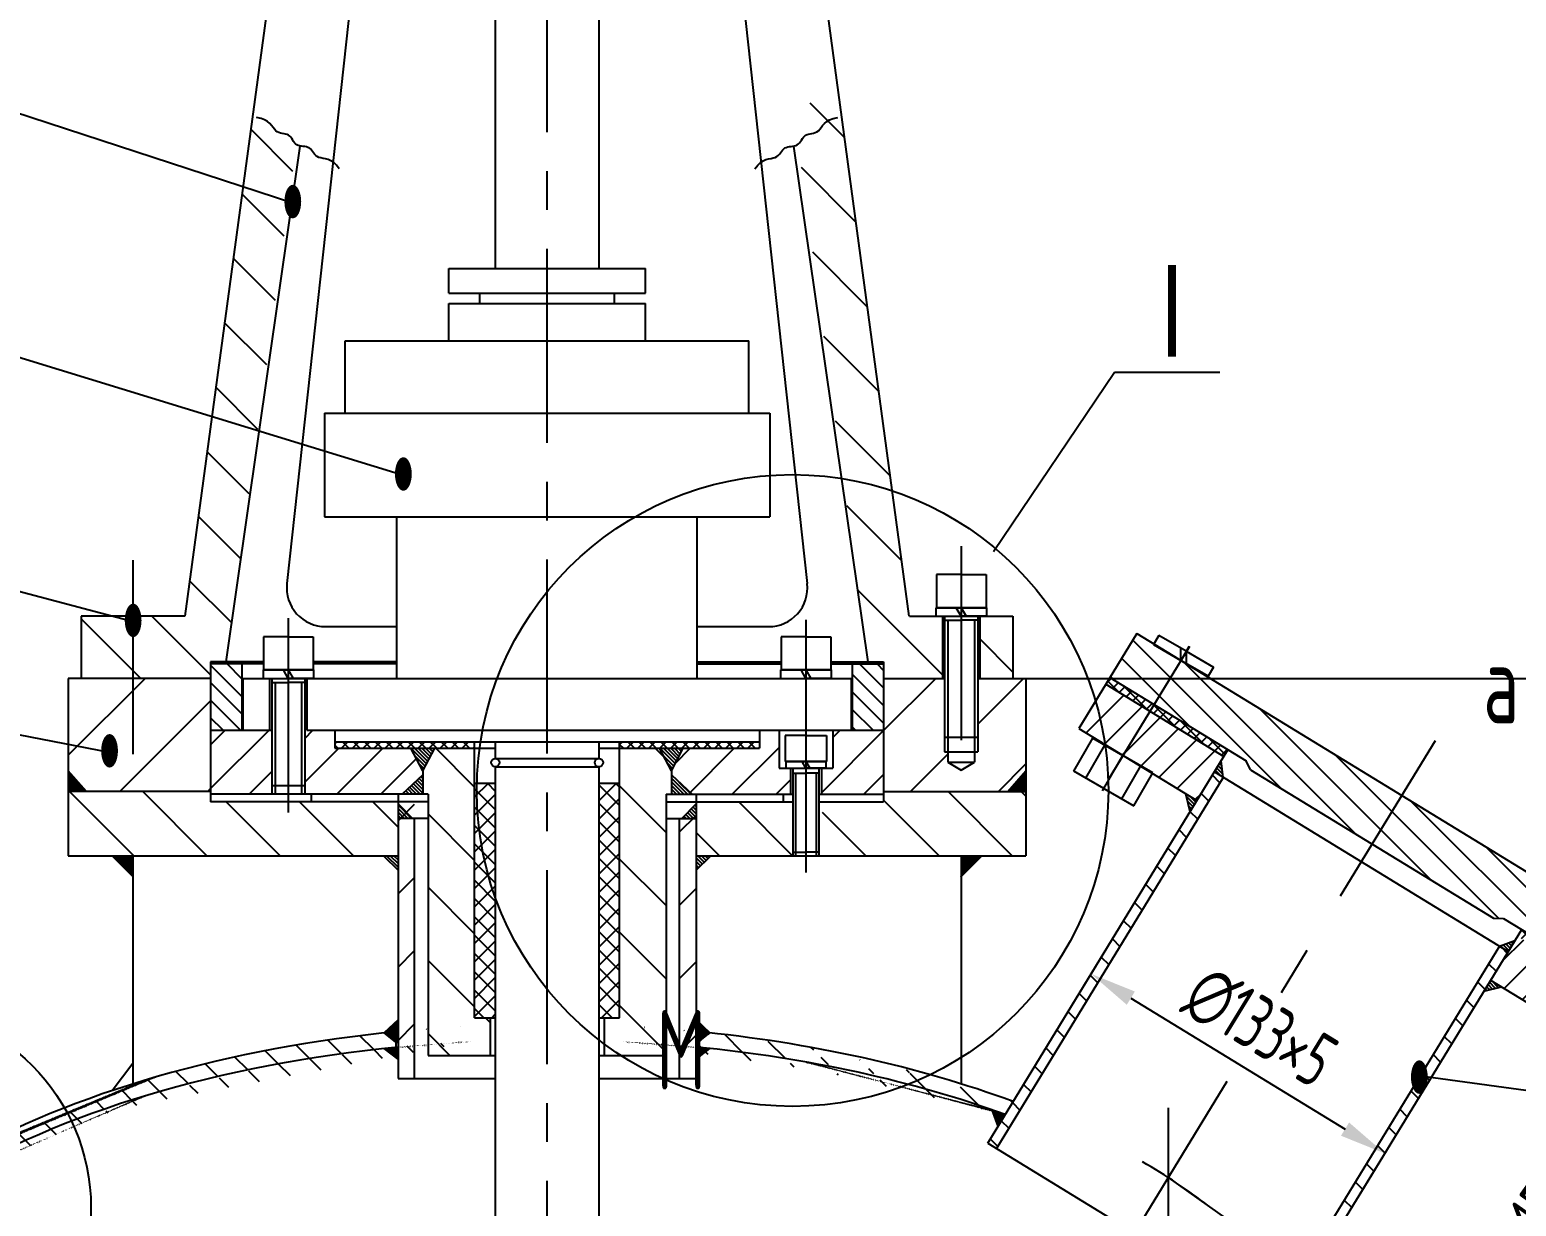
# Model space of a CAD drawing. Extents: x 0 to 3564, y 0 to 5046.
# Drawn here: x 640 to 1214, y 3637 to 4091 of the extents above; entities that cross this region are included whole.
import ezdxf
from ezdxf.enums import TextEntityAlignment as Align

# ---------------------------------------------------------------- set-up
doc = ezdxf.new("R2010")
doc.units = 0
doc.header["$LTSCALE"] = 60
doc.linetypes.add('G', pattern=[2, 1.25, -0.25, 0.25, -0.25])
doc.layers.get('0').update_dxf_attribs({"linetype": 'CONTINUOUS'})
doc.layers.get('DEFPOINTS').update_dxf_attribs({"linetype": 'CONTINUOUS'})
for name, color, linetype in [('01', 7, 'CONTINUOUS'), ('02', 1, 'CONTINUOUS'), ('02C', 3, 'CONTINUOUS'), ('05', 4, 'G'), ('08', 1, 'CONTINUOUS'), ('10', 1, 'CONTINUOUS'), ('11', 3, 'CONTINUOUS')]:
    doc.layers.add(name, color=color, linetype=linetype)
doc.styles.get("Standard").update_dxf_attribs({"font": 'isocp', "width": 0.707, "bigfont": 'intecad.shx'})
doc.dimstyles.new('INTE', dxfattribs={"dimscale": 6, "dimtxt": 3.5, "dimasz": 3, "dimexe": 3, "dimexo": 0, "dimgap": 1, "dimtad": 1, "dimdec": 3, "dimtxsty": 'STANDARD', "dimcen": 0, "dimclrd": 1, "dimclre": 1, "dimclrt": 3, "dimaunit": 1, "dimazin": 3, "dimtfac": 1, "dimtdec": 4, "dimtmove": 0, "dimatfit": 3, "dimtzin": 0})
pattern_1 = [(135, (-3863.2475, 1153.9951), (-0.70710678, -0.70710678), [])]
pattern_2 = [(135, (-5.0103, 685.00776), (-0.35355339, -0.35355339), [])]
pattern_3 = [(135, (-5.01, 685.008), (-7.071068, -7.071068), [])]

# ---------------------------------------------------------------- blocks, each defined once
blk = doc.blocks.new('*D32')
at = {"color": 1, "linetype": 'BYBLOCK'}
for p, q in [((954.59, 4340.81), (1407.55, 4340.81)), ((1389.55, 4322.81), (1389.55, 3858.81)), ((1389.55, 3840.81), (1371.55, 3840.81))]:
    blk.add_line(p, q, dxfattribs=at)
for points in [[(1386.55, 4322.81), (1392.55, 4322.81), (1389.55, 4340.81)], [(1386.55, 3858.81), (1392.55, 3858.81), (1389.55, 3840.81)]]:
    blk.add_solid(points, dxfattribs=at)
at = {"layer": 'DEFPOINTS', "color": 0, "linetype": 'BYBLOCK'}
for p in [(954.59, 4340.81), (1389.55, 3840.81), (1389.55, 3840.81)]:
    blk.add_point(p, dxfattribs=at)
at = {"color": 3, "linetype": 'BYBLOCK', "insert": (1373.05, 4090.81), "char_height": 21, "attachment_point": 5, "rotation": 90}
blk.add_mtext('500', dxfattribs=at)
blk = doc.blocks.new('*U2')
at = {"layer": '01'}
for p, q in [((-12.2, 4.1), (-12.2, 0)), ((0, 4.1), (-12.2, 4.1)), ((-12.2, 0), (0, 0)), ((0, 0), (-2.37, 4.1)), ((0, 4.1), (2.37, 0)), ((0, 4.1), (12.2, 4.1)), ((12.2, 0), (0, 0)), ((12.2, 4.1), (12.2, 0))]:
    blk.add_line(p, q, dxfattribs=at)
at = {"layer": '05'}
blk.add_line((0, 6.2), (0, -2.1), dxfattribs=at)
blk = doc.blocks.new('*D37')
at = {"color": 1, "linetype": 'BYBLOCK'}
for p, q in [((1024.59, 3840.81), (1407.55, 3840.81)), ((1389.55, 3822.81), (1389.55, 3521.21)), ((1388.78, 3503.21), (1407.55, 3503.21))]:
    blk.add_line(p, q, dxfattribs=at)
for points in [[(1386.55, 3822.81), (1392.55, 3822.81), (1389.55, 3840.81)], [(1386.55, 3521.21), (1392.55, 3521.21), (1389.55, 3503.21)]]:
    blk.add_solid(points, dxfattribs=at)
at = {"layer": 'DEFPOINTS', "color": 0, "linetype": 'BYBLOCK'}
for p in [(1024.59, 3840.81), (1388.78, 3503.21), (1389.55, 3503.21)]:
    blk.add_point(p, dxfattribs=at)
at = {"color": 3, "linetype": 'BYBLOCK', "insert": (1373.05, 3736.01), "char_height": 21, "attachment_point": 5, "rotation": 90}
blk.add_mtext('338', dxfattribs=at)
blk = doc.blocks.new('*D38')
at = {"color": 1, "linetype": 'BYBLOCK'}
for p, q in [((1251.68, 3718.61), (1300.48, 3684.02)), ((1275.39, 3679.75), (1205.39, 3580.99)), ((1160.86, 3590.48), (1209.67, 3555.89))]:
    blk.add_line(p, q, dxfattribs=at)
for points in [[(1272.94, 3681.48), (1277.84, 3678.01), (1285.8, 3694.43)], [(1202.95, 3582.72), (1207.84, 3579.25), (1194.98, 3566.3)]]:
    blk.add_solid(points, dxfattribs=at)
at = {"layer": 'DEFPOINTS', "color": 0, "linetype": 'BYBLOCK'}
for p in [(1251.68, 3718.61), (1160.86, 3590.48), (1194.98, 3566.3)]:
    blk.add_point(p, dxfattribs=at)
at = {"color": 3, "linetype": 'BYBLOCK', "insert": (1226.35, 3639.1), "char_height": 21, "attachment_point": 5, "rotation": 54.67334}
blk.add_mtext('150', dxfattribs=at)
blk = doc.blocks.new('*D43')
at = {"color": 1, "linetype": 'BYBLOCK'}
for p, q in [((1051.7, 3729.86), (1040.38, 3711.34)), ((1065.12, 3717.31), (1147.89, 3666.73)), ((1165.18, 3660.5), (1153.86, 3641.98))]:
    blk.add_line(p, q, dxfattribs=at)
for points in [[(1066.69, 3719.87), (1063.56, 3714.75), (1049.76, 3726.7)], [(1149.45, 3669.29), (1146.32, 3664.17), (1163.25, 3657.34)]]:
    blk.add_solid(points, dxfattribs=at)
at = {"layer": 'DEFPOINTS', "color": 0, "linetype": 'BYBLOCK'}
for p in [(1051.7, 3729.86), (1165.18, 3660.5), (1163.25, 3657.34)]:
    blk.add_point(p, dxfattribs=at)
at = {"color": 3, "linetype": 'BYBLOCK', "insert": (1115.11, 3706.1), "char_height": 21, "attachment_point": 5, "rotation": 328.56745}
blk.add_mtext('∅133×5', dxfattribs=at)
blk = doc.blocks.new('*D147')
at = {"color": 1, "linetype": 'BYBLOCK'}
for p, q in [((898.59, 4695.81), (1447.61, 4695.81)), ((1429.61, 2361.95), (1429.61, 4677.81)), ((1406.78, 2343.95), (1447.61, 2343.95))]:
    blk.add_line(p, q, dxfattribs=at)
for points in [[(1426.61, 4677.81), (1432.61, 4677.81), (1429.61, 4695.81)], [(1426.61, 2361.95), (1432.61, 2361.95), (1429.61, 2343.95)]]:
    blk.add_solid(points, dxfattribs=at)
at = {"layer": 'DEFPOINTS', "color": 0, "linetype": 'BYBLOCK'}
for p in [(898.59, 4695.81), (1429.61, 4695.81), (1406.78, 2343.95)]:
    blk.add_point(p, dxfattribs=at)
at = {"color": 3, "linetype": 'BYBLOCK', "insert": (1413.1, 3578.39), "char_height": 21, "attachment_point": 5, "rotation": 90}
blk.add_mtext('2352', dxfattribs=at)
blk = doc.blocks.new('*U150')
at = {"layer": '01'}
for p, q in [((-7.7, 2.6), (-7.7, 0)), ((0, 2.6), (-7.7, 2.6)), ((-7.7, 0), (0, 0)), ((0, 0), (-1.5, 2.6)), ((0, 2.6), (1.5, 0)), ((0, 2.6), (7.7, 2.6)), ((7.7, 0), (0, 0)), ((7.7, 2.6), (7.7, 0))]:
    blk.add_line(p, q, dxfattribs=at)
at = {"layer": '05'}
blk.add_line((0, 4.7), (0, -2.1), dxfattribs=at)
blk = doc.blocks.new('*U167')
at = {"layer": '01'}
for p, q in [((-12.2, 4.1), (-12.2, 0)), ((0, 4.1), (-12.2, 4.1)), ((-12.2, 0), (0, 0)), ((0, 0), (-2.37, 4.1)), ((0, 4.1), (2.37, 0)), ((0, 4.1), (12.2, 4.1)), ((12.2, 0), (0, 0)), ((12.2, 4.1), (12.2, 0))]:
    blk.add_line(p, q, dxfattribs=at)
at = {"layer": '05'}
blk.add_line((0, 6.2), (0, -2.1), dxfattribs=at)
blk = doc.blocks.new('*U168')
at = {"layer": '01'}
for p, q in [((-14.8, 0), (-14.8, 13.38)), ((-14.8, 13.38), (0, 13.38)), ((0, 13.38), (0, 0)), ((-14.8, 8), (0, 8)), ((0, -13.38), (0, 0)), ((-14.8, 0), (-14.8, -13.38)), ((-14.8, -8), (0, -8)), ((-14.8, -13.38), (0, -13.38))]:
    blk.add_line(p, q, dxfattribs=at)
at = {"layer": '05'}
blk.add_line((-15.85, 0), (1.05, 0), dxfattribs=at)

msp = doc.modelspace()

# ---------------------------------------------------------------- hatches: boundary and pattern name
at = {"layer": '10'}
h = msp.add_hatch(dxfattribs=at)
h.set_pattern_fill('_U', color=256, scale=20, angle=135, style=0, pattern_type=0)
h.set_pattern_definition([(135, (-3863.247, 1145.895), (-14.142136, -14.142136), [])])
h.paths.add_polyline_path([(744.21033, 4058.42801), (742.85975, 4058.80623), (741.90345, 4059.86787), (740.95937, 4061.32106), (740.58674, 4061.83602), (740.1769, 4062.29101), (739.71125, 4062.65604), (739.17712, 4062.91216), (738.58561, 4063.08449), (737.95372, 4063.20919), (736.81491, 4063.40598), (735.60481, 4063.77551), (734.57917, 4064.53612), (733.72896, 4065.66853), (733.14613, 4066.43589), (732.44792, 4067.21773), (731.57528, 4067.96245), (730.46914, 4068.61844), (729.07047, 4069.13409), (727.32019, 4069.4578), (699.59448, 3864.81211), (679.59448, 3864.81211), (679.59448, 3840.81211), (709.59448, 3840.81211), (709.59448, 3847.21211), (715.59448, 3847.21211)])
h.paths.add_polyline_path([(679.59448, 3864.81211), (659.59448, 3864.81211), (659.59448, 3840.81211), (679.59448, 3840.81211)])
h.paths.add_polyline_path([(992.39448, 3864.81211), (979.33482, 3864.81211), (974.48433, 3900.77034, 0.039889514), (955.67479, 3905.66797), (963.59448, 3847.21211), (969.59448, 3847.21211), (969.59448, 3840.81211), (992.39448, 3840.81211)])
h.paths.add_polyline_path([(1006.79448, 3840.81211), (1019.59448, 3840.81211), (1019.59448, 3864.81211), (1006.79448, 3864.81211)])
h.paths.add_polyline_path([(951.73306, 4069.4327), (950.11848, 4069.13409), (948.71981, 4068.61844), (947.61367, 4067.96245), (946.74103, 4067.21773), (946.04282, 4066.43589), (945.45999, 4065.66853), (944.60978, 4064.53612), (943.58414, 4063.77551), (942.37404, 4063.40598), (941.23523, 4063.20919), (940.60334, 4063.08449), (940.01183, 4062.91216), (939.4777, 4062.65604), (939.01205, 4062.29101), (938.60221, 4061.83602), (938.22958, 4061.32106), (937.2855, 4059.86787), (936.3292, 4058.80623), (934.97862, 4058.42801), (955.67479, 3905.66797, -0.039889514), (974.48433, 3900.77034)])
h = msp.add_hatch(dxfattribs=at)
h.set_pattern_fill('_U', color=256, scale=8, angle=135, style=0, pattern_type=0)
h.set_pattern_definition([(135, (0, 0), (-5.656854, -5.656854), [])])
h.paths.add_polyline_path([(1158.34014, 3776.83205), (1169.81302, 3795.60365), (1084.48756, 3847.7531), (1074.05767, 3830.68801), (1109.61967, 3808.95312), (1111.41114, 3805.51424)])
h.paths.add_polyline_path([(1205.26915, 3748.14985), (1209.1466, 3748.12399), (1244.7086, 3726.38911), (1255.13849, 3743.4542), (1169.81302, 3795.60365), (1158.34014, 3776.83205)])
h.paths.add_polyline_path([(1272.20358, 3733.02431), (1255.13849, 3743.4542), (1244.7086, 3726.38911), (1261.77369, 3715.95922)])
h.paths.add_polyline_path([(1056.99258, 3841.1179), (1074.05767, 3830.68801), (1084.48756, 3847.7531), (1067.42247, 3858.18299)])
h = msp.add_hatch(dxfattribs=at)
h.set_pattern_fill('_U', color=256, scale=4.8, angle=135, style=0, pattern_type=0)
h.set_pattern_definition([(135, (-445.391, -2690.118), (-3.3941125, -3.3941125), [])])
h.paths.add_polyline_path([(969.59448, 3846.41211), (957.49448, 3846.41211), (957.49448, 3820.81211), (969.59448, 3820.81211)])
h.paths.add_polyline_path([(709.59448, 3820.81211), (721.69448, 3820.81211), (721.69448, 3846.41211), (709.59448, 3846.41211)])
h = msp.add_hatch(dxfattribs=at)
h.set_pattern_fill('_U', color=256, scale=24, angle=45, style=0, pattern_type=0)
h.set_pattern_definition([(45, (0, 0), (-16.97056, 16.97056), [])])
h.paths.add_polyline_path([(654.59448, 3805.11211), (661.59448, 3797.11211), (709.59448, 3797.11211), (709.59448, 3840.81211), (654.59448, 3840.81211)])
h.paths.add_polyline_path([(1017.59448, 3797.11211), (1024.59448, 3805.11211), (1024.59448, 3840.81211), (1005.99448, 3840.81211), (1005.99448, 3818.09175), (1005.99448, 3812.49175), (1004.71448, 3812.49175), (1004.71448, 3808.49175), (999.59448, 3805.32495), (994.47448, 3808.49175), (994.47448, 3812.49175), (993.19448, 3812.49175), (993.19448, 3818.09175), (993.19448, 3840.81211), (969.59448, 3840.81211), (969.59448, 3797.11211)])
h.paths.add_polyline_path([(665.23464, 3805.41053), (676.61289, 3805.41053), (676.61289, 3820.17976), (665.23464, 3820.17976)], flags=24)
h = msp.add_hatch(dxfattribs=at)
h.set_pattern_fill('_U', color=256, scale=12, angle=45, style=0, pattern_type=0)
h.set_pattern_definition([(45, (0, 0), (-8.48528, 8.48528), [])])
h.paths.add_polyline_path([(791.59448, 3805.11211), (786.97567, 3813.81211), (757.59448, 3813.81211), (757.59448, 3820.81211), (746.79448, 3820.81211), (746.79448, 3840.81211), (745.99448, 3840.81211), (745.99448, 3799.51375), (745.99448, 3796.11211), (783.59448, 3796.11211), (791.59448, 3803.51211)])
h.paths.add_polyline_path([(733.19448, 3820.81211), (709.59448, 3820.81211), (709.59448, 3796.11211), (733.19448, 3796.11211), (733.19448, 3799.51375)])
h.paths.add_polyline_path([(929.19448, 3820.81211), (921.59448, 3820.81211), (921.59448, 3813.81211), (892.21328, 3813.81211), (887.59448, 3805.11211), (887.59448, 3803.51211), (895.59448, 3796.11211), (933.59448, 3796.11211), (933.59448, 3806.11211), (931.89448, 3806.11211), (929.19448, 3806.11211)])
h.paths.add_polyline_path([(969.59448, 3820.81211), (949.99448, 3820.81211), (949.99448, 3806.11211), (945.59448, 3806.11211), (945.59448, 3796.11211), (969.59448, 3796.11211)])
h = msp.add_hatch(dxfattribs=at)
h.set_pattern_fill('_U', color=256, scale=8, angle=45, style=0, pattern_type=0)
h.set_pattern_definition([(45, (0, 0), (-5.656854, 5.656854), [])])
h.paths.add_polyline_path([(1072.49319, 3828.12824), (1062.0633, 3811.06315), (1090.64733, 3793.59308), (1101.07722, 3810.65818)])
h.paths.add_polyline_path([(1072.49319, 3828.12824), (1055.42809, 3838.55813), (1051.45386, 3832.0556, -0.035211244), (1055.14195, 3815.29336), (1062.0633, 3811.06315)])
h.paths.add_polyline_path([(1051.45386, 3832.0556), (1044.9982, 3821.49304), (1055.14195, 3815.29336, 0.035211244)])
h.paths.add_polyline_path([(1243.14411, 3723.82934), (1214.56008, 3741.29941), (1204.13019, 3724.23431), (1232.71422, 3706.76425)])
h.paths.add_polyline_path([(1260.20921, 3713.39945), (1243.14411, 3723.82934), (1232.71422, 3706.76425), (1249.77932, 3696.33436)])
h = msp.add_hatch(dxfattribs=at)
h.set_pattern_fill('_U', color=256, scale=3, angle=45, style=0, double=1, pattern_type=0)
h.set_pattern_definition([(45, (0, 0), (-2.1213203, 2.1213203), []), (135, (0, 0), (-2.1213203, -2.1213203), [])])
h.paths.add_polyline_path([(1074.05767, 3830.68801), (1072.49319, 3828.12824), (1101.07722, 3810.65818), (1102.6417, 3813.21794)])
h.paths.add_polyline_path([(1056.99258, 3841.1179), (1055.42809, 3838.55813), (1072.49319, 3828.12824), (1074.05767, 3830.68801)])
h.paths.add_polyline_path([(1216.12457, 3743.85917), (1214.56008, 3741.29941), (1243.14411, 3723.82934), (1244.7086, 3726.38911)])
h.paths.add_polyline_path([(1244.7086, 3726.38911), (1243.14411, 3723.82934), (1260.20921, 3713.39945), (1261.77369, 3715.95922)])
h = msp.add_hatch(dxfattribs=at)
h.set_pattern_fill('_U', color=256, scale=3, angle=45, style=0, double=1, pattern_type=0)
h.set_pattern_definition([(45, (0, -1), (-2.1213203, 2.1213203), []), (135, (0, -1), (-2.1213203, -2.1213203), [])])
h.paths.add_polyline_path([(811.59448, 3813.81211), (811.59448, 3816.31211), (757.59448, 3816.31211), (757.59448, 3813.81211)])
h.paths.add_polyline_path([(921.59448, 3813.81211), (921.59448, 3816.31211), (867.59448, 3816.31211), (867.59448, 3813.81211)])
h = msp.add_hatch(dxfattribs=at)
h.set_pattern_fill('_U', color=256, angle=135, style=0, pattern_type=0)
h.set_pattern_definition(pattern_1)
h.paths.add_polyline_path([(796.21328, 3813.81211), (786.97567, 3813.81211), (791.59448, 3805.11211)])
h.paths.add_polyline_path([(783.59448, 3796.11211), (791.59448, 3796.11211), (791.59448, 3803.51211)])
h.paths.add_polyline_path([(781.99448, 3792.31211), (781.99448, 3786.71211), (787.59448, 3786.71211)])
h.paths.add_polyline_path([(776.39448, 3772.31375), (781.99448, 3766.71375), (781.99448, 3772.31375)])
h = msp.add_hatch(dxfattribs=at)
h.set_pattern_fill('_U', color=256, scale=20, angle=135, style=0, pattern_type=0)
h.set_pattern_definition([(135, (0, 0), (-14.14214, -14.14214), [])])
h.paths.add_polyline_path([(817.59448, 3709.71375), (811.59448, 3709.71375), (811.59448, 3813.81211), (796.21328, 3813.81211), (791.59448, 3805.11211), (791.59448, 3796.11211), (793.59448, 3796.11211), (793.59448, 3695.21375), (817.59448, 3695.21375)])
h.paths.add_polyline_path([(885.59448, 3796.11211), (887.59448, 3796.11211), (887.59448, 3805.11211), (882.97567, 3813.81211), (867.59448, 3813.81211), (867.59448, 3709.71375), (861.59448, 3709.71375), (861.59448, 3699.63962, 0.015880005), (867.9541, 3695.21375), (885.59448, 3695.21375)])
h = msp.add_hatch(dxfattribs=at)
h.set_pattern_fill('_U', color=256, angle=135, style=0, pattern_type=0)
h.set_pattern_definition(pattern_1)
h.paths.add_polyline_path([(892.21328, 3813.81211), (882.97567, 3813.81211), (887.59448, 3805.11211)])
h.paths.add_polyline_path([(887.59448, 3796.11211), (895.59448, 3796.11211), (887.59448, 3803.51211)])
h.paths.add_polyline_path([(891.59448, 3786.71211), (897.19448, 3786.71211), (897.19448, 3792.31211)])
h.paths.add_polyline_path([(902.79448, 3772.31375), (897.19448, 3772.31375), (897.19448, 3766.71375)])
h = msp.add_hatch(dxfattribs=at)
h.set_pattern_fill('_U', color=256, angle=135, style=0, pattern_type=0)
h.set_pattern_definition([(135, (0, 0), (-0.70710678, -0.70710678), [])])
h.paths.add_polyline_path([(1090.64733, 3793.59308), (1086.38105, 3796.20055), (1088.03985, 3789.32681)])
h.paths.add_polyline_path([(1100.03423, 3808.95167), (1097.42675, 3804.68539), (1100.83977, 3802.59941)])
h.paths.add_polyline_path([(1213.51709, 3739.5929), (1207.4966, 3737.4126), (1210.90962, 3735.32662)])
h.paths.add_polyline_path([(1204.13019, 3724.23431), (1201.52272, 3719.96804), (1208.39647, 3721.62684)])
h = msp.add_hatch(dxfattribs=at)
h.set_pattern_fill('_U', color=256, scale=0.2, angle=45, style=0, pattern_type=0)
h.set_pattern_definition([(45, (-5.01028, 680.50776), (-0.141421356, 0.141421356), [])])
h.paths.add_polyline_path([(654.59448, 3805.11211), (654.59448, 3797.11211), (661.59448, 3797.11211)])
h.paths.add_polyline_path([(1017.59448, 3797.11211), (1024.59448, 3797.11211), (1024.59448, 3805.11211)])
h = msp.add_hatch(dxfattribs=at)
h.set_pattern_fill('_U', color=256, scale=8, angle=135, style=0, pattern_type=0)
h.set_pattern_definition([(135, (-5.01, 685.008), (-5.656854, -5.656854), [])])
h.paths.add_polyline_path([(1009.81568, 3661.33861), (1013.2287, 3659.25263), (1100.83977, 3802.59941), (1097.42675, 3804.68539)])
h.paths.add_polyline_path([(1132.87286, 3615.31533), (1136.28268, 3613.22412), (1210.90962, 3735.32662), (1207.4966, 3737.4126)])
h.paths.add_polyline_path([(1120.2378, 3594.6422, -0.024004307), (1127.80714, 3599.35668), (1136.28268, 3613.22412), (1132.87286, 3615.31533)])
h.paths.add_polyline_path([(1120.2378, 3594.6422), (1119.88553, 3594.06582), (1123.29855, 3591.97984), (1127.80714, 3599.35668, 0.024004307)])
h = msp.add_hatch(dxfattribs=at)
h.set_pattern_fill('_U', color=256, scale=20, angle=135, style=0, pattern_type=0)
h.set_pattern_definition([(135, (-445.39, -2682.618), (-14.142136, -14.142136), [])])
h.paths.add_polyline_path([(1024.59448, 3772.31375), (1024.59448, 3797.11211), (969.59448, 3797.11211), (969.59448, 3793.11211), (945.99448, 3793.11211), (945.99448, 3776.31375), (945.99448, 3772.31375)])
h.paths.add_polyline_path([(933.19448, 3776.31375), (933.19448, 3793.11211), (897.19448, 3793.11211), (897.19448, 3772.31375), (933.19448, 3772.31375)])
h.paths.add_polyline_path([(781.99448, 3772.31375), (781.99448, 3793.11211), (709.59448, 3793.11211), (709.59448, 3797.11211), (654.59448, 3797.11211), (654.59448, 3772.31375)])
h.paths.add_polyline_path([(934.47448, 3776.31375), (933.19448, 3776.31375), (933.19448, 3772.31375), (934.47448, 3772.31375)])
h.paths.add_polyline_path([(944.71448, 3772.31375), (945.99448, 3772.31375), (945.99448, 3776.31375), (944.71448, 3776.31375)])
h = msp.add_hatch(dxfattribs=at)
h.set_pattern_fill('_U', color=256, scale=5, angle=45, style=0, double=1, pattern_type=0)
h.set_pattern_definition([(45, (0, 6.5), (-3.535534, 3.535534), []), (135, (0, 6.5), (-3.535534, -3.535534), [])])
h.paths.add_polyline_path([(867.59448, 3800.31211), (859.59448, 3800.31211), (859.59448, 3709.71375), (867.59448, 3709.71375)])
h.paths.add_polyline_path([(819.59448, 3756.31006, -0.086350703), (812.42374, 3797.52146, -0.005718651), (812.45566, 3800.31211), (811.59448, 3800.31211), (811.59448, 3709.71375), (819.59448, 3709.71375)])
h.paths.add_polyline_path([(819.59448, 3800.31211), (812.45566, 3800.31211, 0.005718651), (812.42374, 3797.52146, 0.086350703), (819.59448, 3756.31006)], flags=17)
h = msp.add_hatch(dxfattribs=at)
h.set_pattern_fill('_U', color=256, scale=20, angle=45, style=0, pattern_type=0)
h.set_pattern_definition([(45, (-445.39, -2674.118), (-14.142136, 14.142136), [])])
h.paths.add_polyline_path([(897.19448, 3691.21375), (897.19448, 3795.21211), (890.79448, 3795.21211), (890.79448, 3691.21375)])
h.paths.add_polyline_path([(781.99448, 3795.21211), (781.99448, 3754.97081), (788.39448, 3754.97081), (788.39448, 3795.21211)])
h.paths.add_polyline_path([(781.99448, 3754.97081), (781.99448, 3691.21375), (788.39448, 3691.21375), (788.39448, 3754.97081)])
h = msp.add_hatch(dxfattribs=at)
h.set_pattern_fill('_U', color=256, scale=0.2, angle=45, style=0, pattern_type=0)
h.set_pattern_definition([(45, (0, 11), (-0.141421356, 0.141421356), [])])
h.paths.add_polyline_path([(671.59448, 3772.31375), (679.59448, 3764.31375), (679.59448, 3772.31375)])
h = msp.add_hatch(dxfattribs=at)
h.set_pattern_fill('U', color=256, scale=0.2, angle=135, style=0, pattern_type=0)
h.set_pattern_definition([(135, (-5.01028, 680.50776), (-0.141421356, -0.141421356), [])])
h.paths.add_polyline_path([(999.59448, 3764.31375), (1007.59448, 3772.31375), (999.59448, 3772.31375)])
h = msp.add_hatch(dxfattribs=at)
h.set_pattern_fill('_U', color=256, scale=10, angle=135, style=0, pattern_type=0)
h.set_pattern_definition(pattern_3)
edge = h.paths.add_edge_path()
edge.add_ellipse((839.59448, 3551.21375), major_axis=(300, 0), ratio=0.5, start_angle=102.10450491, end_angle=125.92081984, ccw=False)
edge.add_ellipse((839.59448, 3551.21375), major_axis=(300, 0), ratio=0.5, start_angle=101.22525185, end_angle=102.10450491, ccw=False)
edge.add_line((781.19448, 3698.34417), (781.19448, 3700.35687))
edge.add_line((781.19448, 3700.35687), (776.68584, 3703.88151))
edge.add_ellipse((839.59448, 3551.21375), major_axis=(306, 0), ratio=0.509803922, start_angle=101.86367426, end_angle=121.52535407)
edge.add_ellipse((839.59448, 3551.21375), major_axis=(306, 0), ratio=0.509803922, start_angle=121.52535407, end_angle=123.29977994)
edge.add_ellipse((839.59448, 3551.21375), major_axis=(306, 0), ratio=0.509803922, start_angle=123.29977994, end_angle=125.11107591)
edge.add_line((663.59448, 3678.82776), (663.59448, 3672.68803))
edge = h.paths.add_edge_path()
edge.add_line((663.59448, 3672.68803), (663.59448, 3678.82776))
edge.add_ellipse((839.59448, 3551.21375), major_axis=(306, 0), ratio=0.509803922, start_angle=125.11107591, end_angle=137.63369684)
edge.add_ellipse((839.59448, 3551.21375), major_axis=(306, 0), ratio=0.509803922, start_angle=137.63369684, end_angle=139.4469151)
edge.add_line((607.09448, 3652.63751), (607.09448, 3646.00793))
edge.add_ellipse((839.59448, 3551.21375), major_axis=(300, 0), ratio=0.5, start_angle=139.82754666, end_angle=140.80503257, ccw=False)
edge.add_ellipse((839.59448, 3551.21375), major_axis=(300, 0), ratio=0.5, start_angle=125.92081984, end_angle=139.82754666, ccw=False)
edge = h.paths.add_edge_path()
edge.add_ellipse((839.59448, 3551.21375), major_axis=(300, 0), ratio=0.5, start_angle=157.66835499, end_angle=160.34019813, ccw=False)
edge.add_line((562.09448, 3608.20881), (562.09448, 3616.95622))
edge.add_ellipse((839.59448, 3551.21375), major_axis=(306, 0), ratio=0.509803922, start_angle=155.07534379, end_angle=156.9386719)
edge.add_ellipse((839.59448, 3551.21375), major_axis=(306, 0), ratio=0.509803922, start_angle=156.9386719, end_angle=180)
edge.add_line((533.59448, 3551.21375), (539.59448, 3551.21375))
edge.add_ellipse((839.59448, 3551.21375), major_axis=(300, 0), ratio=0.5, start_angle=160.34019813, end_angle=180, ccw=False)
h.paths.add_polyline_path([(539.59448, 3551.21375), (533.59448, 3551.21375), (533.59448, 3526.21375), (539.59448, 3526.21375)])
h = msp.add_hatch(dxfattribs=at)
h.set_pattern_fill('_U', color=256, scale=0.5, angle=135, style=0, pattern_type=0)
h.set_pattern_definition(pattern_2)
h.paths.add_polyline_path([(776.68584, 3703.88151), (781.21073, 3700.34417), (781.99448, 3700.34417), (781.99448, 3708.91989)])
edge = h.paths.add_edge_path()
edge.add_line((781.99448, 3693.72872), (781.99448, 3698.42299))
edge.add_ellipse((839.59448, 3551.21375), major_axis=(300, 0), ratio=0.5, start_angle=101.06952497, end_angle=102.10450491)
edge.add_line((776.68584, 3697.87876), (781.99448, 3693.72872))
h = msp.add_hatch(dxfattribs=at)
h.set_pattern_fill('_U', color=256, scale=0.5, angle=135, style=0, pattern_type=0)
h.set_pattern_definition([(45, (1684.19923, 685.00776), (0.35355339, -0.35355339), [])])
h.paths.add_polyline_path([(897.19448, 3708.91989), (902.50311, 3703.88151), (897.97822, 3700.34417), (897.19448, 3700.34417)])
edge = h.paths.add_edge_path()
edge.add_ellipse((839.59448, 3551.21375), major_axis=(-300, 0), ratio=0.5, start_angle=258.77474815, end_angle=258.93047503, ccw=False)
edge.add_ellipse((839.59448, 3551.21375), major_axis=(-300, 0), ratio=0.5, start_angle=257.89549509, end_angle=258.77474815, ccw=False)
edge.add_line((902.50311, 3697.87876), (897.19448, 3693.72872))
edge.add_line((897.19448, 3693.72872), (897.19448, 3698.42299))
h = msp.add_hatch(dxfattribs=at)
h.set_pattern_fill('_U', color=256, scale=10, angle=135, style=0, pattern_type=0)
h.set_pattern_definition(pattern_3)
edge = h.paths.add_edge_path()
edge.add_ellipse((839.59448, 3551.21375), major_axis=(306, 0), ratio=0.509803922, start_angle=61.06088792, end_angle=78.13632574)
edge.add_line((902.50311, 3703.88151), (897.99448, 3700.35687))
edge.add_line((897.99448, 3700.35687), (897.99448, 3698.34417))
edge.add_ellipse((839.59448, 3551.21375), major_axis=(300, 0), ratio=0.5, start_angle=62.27964566, end_angle=78.77474815, ccw=False)
edge.add_arc((934.43348, 3797.52146), 122.00974, 291.49558245, 295.86564256)
edge = h.paths.add_edge_path()
edge.add_arc((934.43348, 3797.52146), 122.00974, 291.49558245, 295.86564256, ccw=False)
edge.add_ellipse((839.59448, 3551.21375), major_axis=(300, 0), ratio=0.5, start_angle=53.85547743, end_angle=62.27964566, ccw=False)
edge.add_line((1016.54169, 3672.34352), (1019.6099, 3677.36364))
edge.add_ellipse((839.59448, 3551.21375), major_axis=(306, 0), ratio=0.509803922, start_angle=53.96454942, end_angle=61.06088792)
h = msp.add_hatch(dxfattribs=at)
h.set_pattern_fill('_U', color=256, scale=0.5, angle=135, style=0, pattern_type=0)
h.set_pattern_definition(pattern_2)
edge = h.paths.add_edge_path()
edge.add_ellipse((839.59448, 3551.21375), major_axis=(306, 0), ratio=0.509803922, start_angle=155.07534379, end_angle=156.9386719, ccw=False)
edge.add_line((562.09448, 3616.95622), (562.09448, 3624.15787))
edge.add_line((562.09448, 3624.15787), (558.04813, 3612.32148))
edge = h.paths.add_edge_path()
edge.add_ellipse((839.59448, 3551.21375), major_axis=(306, 0), ratio=0.509803922, start_angle=137.63369684, end_angle=139.4469151, ccw=False)
edge.add_line((613.50583, 3656.33715), (607.09448, 3659.06553))
edge.add_line((607.09448, 3659.06553), (607.09448, 3652.63751))
h = msp.add_hatch(dxfattribs=at)
h.set_pattern_fill('_U', color=256, scale=0.2, angle=45, style=0, pattern_type=0)
h.set_pattern_definition([(45, (-5.01028, 685.00776), (-0.141421356, 0.141421356), [])])
edge = h.paths.add_edge_path()
edge.add_ellipse((839.59448, 3551.21375), major_axis=(300, 0), ratio=0.5, start_angle=53.85547743, end_angle=55.02996798)
edge.add_line((1011.53885, 3674.13154), (1013.82767, 3667.90293))
edge.add_line((1013.82767, 3667.90293), (1016.54169, 3672.34352))
h = msp.add_hatch(dxfattribs=at)
h.set_pattern_fill('_U', color=256, scale=0.5, angle=135, style=0, pattern_type=0)
h.set_pattern_definition(pattern_2)
edge = h.paths.add_edge_path()
edge.add_line((607.09448, 3639.47807), (610.3626, 3647.97731))
edge.add_ellipse((839.59448, 3551.21375), major_axis=(300, 0), ratio=0.5, start_angle=139.82754666, end_angle=140.80503257)
edge.add_line((607.09448, 3646.00793), (607.09448, 3639.47807))

# ---------------------------------------------------------------- linework, layer by layer
at = {"layer": '01', "color": 7, "linetype": 'CONTINUOUS'}
for p, q in [((759.30468, 4305.5378), (699.59448, 3864.81211)), ((919.88427, 4305.5378), (979.33482, 3864.81211)), ((782.77695, 4276.63505), (739.08482, 3877.44414)), ((896.412, 4276.63505), (940.10413, 3877.44414)), ((819.59448, 4100.01211), (819.59448, 3999.21211)), ((859.59448, 4100.01211), (859.59448, 3999.21211)), ((715.59448, 3847.21211), (744.21288, 4046.44681)), ((963.59448, 3847.21211), (934.97607, 4046.44681)), ((801.59448, 3999.21211), (877.59448, 3999.21211)), ((801.59448, 3989.61211), (801.59448, 3999.21211)), ((877.59448, 3989.61211), (877.59448, 3999.21211)), ((801.59448, 3989.61211), (877.59448, 3989.61211)), ((813.59448, 3985.61211), (813.59448, 3989.61211)), ((865.59448, 3985.61211), (865.59448, 3989.61211)), ((801.59448, 3985.61211), (877.59448, 3985.61211)), ((801.59448, 3971.21211), (801.59448, 3985.61211)), ((877.59448, 3971.21211), (877.59448, 3985.61211)), ((761.59448, 3971.21211), (917.59448, 3971.21211)), ((761.59448, 3943.21211), (761.59448, 3971.21211)), ((917.59448, 3943.21211), (917.59448, 3971.21211)), ((781.59448, 3840.81211), (781.59448, 3903.21211)), ((897.59448, 3840.81211), (897.59448, 3903.21211)), ((699.59448, 3864.81211), (659.59448, 3864.81211)), ((659.59448, 3864.81211), (659.59448, 3840.81211)), ((753.99577, 3860.81211), (781.59448, 3860.81211)), ((897.59448, 3860.81211), (925.19318, 3860.81211)), ((979.59448, 3864.81211), (1019.59448, 3864.81211)), ((989.19448, 3864.81211), (1015.99448, 3864.81211)), ((992.39448, 3864.81211), (992.39448, 3840.81211)), ((1006.79448, 3864.81211), (1006.79448, 3840.81211)), ((1019.59448, 3864.81211), (1019.59448, 3840.81211)), ((1067.42247, 3858.18299), (1044.9982, 3821.49304)), ((1067.42247, 3858.18299), (1272.20358, 3733.02431)), ((709.59448, 3847.21211), (709.59448, 3793.11211)), ((729.99448, 3847.21211), (709.59448, 3847.21211)), ((729.99448, 3846.41211), (709.59448, 3846.41211)), ((721.69448, 3846.41211), (721.69448, 3820.81211)), ((781.59448, 3847.21211), (749.19448, 3847.21211)), ((781.59448, 3846.41211), (749.19448, 3846.41211)), ((897.59448, 3847.21211), (929.99448, 3847.21211)), ((897.59448, 3846.41211), (929.99448, 3846.41211)), ((949.19448, 3847.21211), (969.59448, 3847.21211)), ((949.19448, 3846.41211), (969.59448, 3846.41211)), ((957.49448, 3846.41211), (957.49448, 3820.81211)), ((969.59448, 3847.21211), (969.59448, 3793.11211)), ((709.59448, 3840.81211), (654.59448, 3840.81211)), ((654.59448, 3840.81211), (654.59448, 3772.31375)), ((722.09448, 3840.81211), (957.09448, 3840.81211)), ((722.09448, 3840.81211), (722.09448, 3820.81211)), ((722.09448, 3840.81211), (722.09448, 3820.81211)), ((729.19448, 3840.81211), (749.99448, 3840.81211)), ((732.39448, 3840.81211), (732.39448, 3820.81211)), ((746.79448, 3840.81211), (746.79448, 3820.81211)), ((929.19448, 3840.81211), (949.99448, 3840.81211)), ((957.09448, 3840.81211), (957.09448, 3820.81211)), ((969.59448, 3840.81211), (993.19448, 3840.81211)), ((1005.99448, 3840.81211), (1024.59448, 3840.81211)), ((1024.59448, 3840.81211), (1024.59448, 3772.31375)), ((1055.42809, 3838.55813), (1101.07722, 3810.65818)), ((1056.99258, 3841.1179), (1109.61967, 3808.95312)), ((709.59448, 3820.81211), (733.19448, 3820.81211)), ((746.79448, 3820.81211), (969.59448, 3820.81211)), ((757.59448, 3820.81211), (757.59448, 3813.81211)), ((921.59448, 3820.81211), (921.59448, 3813.81211)), ((929.19448, 3820.81211), (929.19448, 3806.11211)), ((949.99448, 3820.81211), (949.99448, 3806.11211)), ((1044.9982, 3821.49304), (1090.64733, 3793.59308)), ((757.59448, 3816.31211), (921.59448, 3816.31211)), ((757.59448, 3813.81211), (819.59448, 3813.81211)), ((791.59448, 3805.11211), (786.97567, 3813.81211)), ((791.59448, 3805.11211), (796.21328, 3813.81211)), ((811.59448, 3709.71375), (811.59448, 3816.31211)), ((819.59448, 3816.31211), (819.59448, 3809.91211)), ((859.59448, 3816.31211), (859.59448, 3809.91211)), ((859.59448, 3813.81211), (921.59448, 3813.81211)), ((867.59448, 3709.71375), (867.59448, 3816.31211)), ((887.59448, 3805.11211), (882.97567, 3813.81211)), ((887.59448, 3805.11211), (892.21328, 3813.81211)), ((993.19448, 3818.09175), (1005.99448, 3818.09175)), ((994.47448, 3818.09175), (994.47448, 3808.49175)), ((1004.71448, 3818.09175), (1004.71448, 3808.49175)), ((819.59448, 3809.91211), (859.59448, 3809.91211)), ((993.19448, 3812.49175), (1005.99448, 3812.49175)), ((994.47448, 3808.49175), (1004.71448, 3808.49175)), ((994.47448, 3808.49175), (999.59448, 3805.32495)), ((999.59448, 3805.32495), (1004.71448, 3808.49175)), ((1009.81568, 3661.33861), (1102.6417, 3813.21794)), ((1100.83977, 3802.59941), (1100.03423, 3808.95167)), ((1111.41114, 3805.51424), (1109.61967, 3808.95312)), ((661.59448, 3797.11211), (654.59448, 3805.11211)), ((791.59448, 3803.51211), (783.59448, 3796.11211)), ((791.59448, 3805.11211), (791.59448, 3796.11211)), ((819.59448, 3806.71211), (819.59448, 3373.21375)), ((819.59448, 3806.71211), (859.59448, 3806.71211)), ((859.59448, 3806.71211), (859.59448, 3373.21375)), ((887.59448, 3805.11211), (887.59448, 3796.11211)), ((887.59448, 3803.51211), (895.59448, 3796.11211)), ((929.19448, 3806.11211), (949.99448, 3806.11211)), ((933.59448, 3806.11211), (933.59448, 3796.11211)), ((945.59448, 3806.11211), (945.59448, 3796.11211)), ((1100.83977, 3802.59941), (1013.2287, 3659.25263)), ((1017.59448, 3797.11211), (1024.59448, 3805.11211)), ((1097.42675, 3804.68539), (1210.90962, 3735.32662)), ((1111.41114, 3805.51424), (1205.26915, 3748.14985)), ((709.59448, 3797.11211), (654.59448, 3797.11211)), ((733.19448, 3799.51375), (745.99448, 3799.51375)), ((734.47448, 3799.51375), (734.47448, 3796.11211)), ((744.71448, 3799.51375), (744.71448, 3796.11211)), ((811.59448, 3800.31211), (819.59448, 3800.31211)), ((859.59448, 3800.31211), (867.59448, 3800.31211)), ((969.59448, 3797.11211), (1024.59448, 3797.11211)), ((793.59448, 3796.11211), (709.59448, 3796.11211)), ((793.59448, 3793.11211), (709.59448, 3793.11211)), ((748.39448, 3796.11211), (748.39448, 3793.11211)), ((781.99448, 3792.31211), (787.59448, 3786.71211)), ((793.59448, 3796.11211), (793.59448, 3695.21375)), ((885.59448, 3796.11211), (934.39448, 3796.11211)), ((885.59448, 3796.11211), (885.59448, 3695.21375)), ((885.59448, 3793.11211), (934.39448, 3793.11211)), ((891.59448, 3786.71211), (897.19448, 3792.31211)), ((930.79448, 3796.11211), (930.79448, 3793.11211)), ((944.79448, 3796.11211), (969.59448, 3796.11211)), ((944.79448, 3793.11211), (969.59448, 3793.11211)), ((1088.03985, 3789.32681), (1086.38105, 3796.20055)), ((793.59448, 3786.71211), (781.99448, 3786.71211)), ((788.39448, 3686.21375), (788.39448, 3786.71211)), ((885.59448, 3786.71211), (897.19448, 3786.71211)), ((890.79448, 3686.21375), (890.79448, 3786.71211)), ((935.59448, 3773.71211), (935.59448, 3772.31375)), ((943.59448, 3773.71211), (943.59448, 3772.31375)), ((654.59448, 3772.31375), (781.99448, 3772.31375)), ((671.59448, 3772.31375), (679.59448, 3764.31375)), ((679.59448, 3772.31375), (679.59448, 3684.18953)), ((776.39448, 3772.31375), (781.99448, 3766.71375)), ((897.19448, 3772.31375), (1024.59448, 3772.31375)), ((897.19448, 3766.71375), (902.79448, 3772.31375)), ((999.59448, 3772.31375), (999.59448, 3684.18953)), ((999.59448, 3764.31375), (1007.59448, 3772.31375)), ((1205.26915, 3748.14985), (1209.1466, 3748.12399)), ((1209.1466, 3748.12399), (1261.77369, 3715.95922)), ((1123.29855, 3591.97984), (1216.12457, 3743.85917)), ((1207.4966, 3737.4126), (1213.51709, 3739.5929)), ((1207.4966, 3737.4126), (1119.88553, 3594.06582)), ((1204.13019, 3724.23431), (1249.77932, 3696.33436)), ((1201.52272, 3719.96804), (1208.39647, 3721.62684)), ((781.99448, 3708.91989), (776.68584, 3703.88151)), ((811.59448, 3709.71375), (819.59448, 3709.71375)), ((817.59448, 3709.71375), (817.59448, 3695.21375)), ((859.59448, 3709.71375), (867.59448, 3709.71375)), ((861.59448, 3709.71375), (861.59448, 3695.21375)), ((897.19448, 3708.91989), (902.50311, 3703.88151)), ((781.21073, 3700.34417), (776.68584, 3703.88151)), ((781.19448, 3700.34417), (781.19448, 3698.34417)), ((781.21073, 3700.34417), (781.99448, 3700.34417)), ((897.97822, 3700.34417), (897.19448, 3700.34417)), ((897.97822, 3700.34417), (902.50311, 3703.88151)), ((897.99448, 3700.34417), (897.99448, 3698.34417)), ((781.99448, 3693.72872), (776.68584, 3697.87876)), ((793.59448, 3695.21375), (819.59448, 3695.21375)), ((859.59448, 3695.21375), (885.59448, 3695.21375)), ((897.19448, 3693.72872), (902.50311, 3697.87876)), ((671.59448, 3681.60003), (679.59448, 3692.18953)), ((781.99448, 3686.21375), (819.59448, 3686.21375)), ((859.59448, 3686.21375), (897.19448, 3686.21375)), ((1013.82767, 3667.90293), (1011.53885, 3674.13154)), ((1009.81568, 3661.33861), (1123.29855, 3591.97984))]:
    msp.add_line(p, q, dxfattribs=at)
at = {"layer": '01'}
for p, q in [((753.59448, 3943.21211), (925.59448, 3943.21211)), ((753.59448, 3943.21211), (753.59448, 3903.21211)), ((925.59448, 3943.21211), (925.59448, 3903.21211)), ((753.59448, 3903.21211), (925.59448, 3903.21211)), ((989.99448, 3880.89211), (989.99448, 3868.09211)), ((999.59448, 3880.89211), (989.99448, 3880.89211)), ((999.59448, 3880.89211), (1009.19448, 3880.89211)), ((1009.19448, 3880.89211), (1009.19448, 3868.09211)), ((989.99448, 3868.09211), (999.59448, 3868.09211)), ((1009.19448, 3868.09211), (999.59448, 3868.09211)), ((993.19448, 3864.81211), (993.19448, 3818.09175)), ((993.19448, 3863.29211), (999.59448, 3863.29211)), ((1005.99448, 3863.29211), (999.59448, 3863.29211)), ((1005.99448, 3864.81211), (1005.99448, 3818.09175)), ((739.59448, 3856.89211), (729.99448, 3856.89211)), ((729.99448, 3856.89211), (729.99448, 3844.09211)), ((739.59448, 3856.89211), (749.19448, 3856.89211)), ((749.19448, 3856.89211), (749.19448, 3844.09211)), ((939.59448, 3856.89211), (929.99448, 3856.89211)), ((929.99448, 3856.89211), (929.99448, 3844.09211)), ((939.59448, 3856.89211), (949.19448, 3856.89211)), ((949.19448, 3856.89211), (949.19448, 3844.09211)), ((729.99448, 3844.09211), (739.59448, 3844.09211)), ((749.19448, 3844.09211), (739.59448, 3844.09211)), ((939.59448, 3844.09211), (929.83448, 3844.09211)), ((929.83448, 3844.09211), (929.83448, 3840.81211)), ((929.99448, 3844.09211), (939.59448, 3844.09211)), ((939.59448, 3840.81211), (937.70077, 3844.09211)), ((939.59448, 3844.09211), (949.35448, 3844.09211)), ((939.59448, 3844.09211), (941.48818, 3840.81211)), ((949.19448, 3844.09211), (939.59448, 3844.09211)), ((949.35448, 3844.09211), (949.35448, 3840.81211)), ((733.19448, 3840.81211), (733.19448, 3799.51375)), ((733.19448, 3839.29211), (739.59448, 3839.29211)), ((745.99448, 3839.29211), (739.59448, 3839.29211)), ((745.99448, 3840.81211), (745.99448, 3799.51375)), ((929.83448, 3840.81211), (939.59448, 3840.81211)), ((949.35448, 3840.81211), (939.59448, 3840.81211)), ((931.59448, 3818.71211), (931.59448, 3808.71211)), ((939.59448, 3818.71211), (931.59448, 3818.71211)), ((939.59448, 3818.71211), (947.59448, 3818.71211)), ((947.59448, 3818.71211), (947.59448, 3808.71211)), ((931.59448, 3808.71211), (939.59448, 3808.71211)), ((947.59448, 3808.71211), (939.59448, 3808.71211)), ((934.59448, 3806.11211), (934.59448, 3773.71211)), ((934.59448, 3804.21211), (939.59448, 3804.21211)), ((944.59448, 3804.21211), (939.59448, 3804.21211)), ((944.59448, 3806.11211), (944.59448, 3773.71211)), ((781.99448, 3796.11211), (781.99448, 3686.21375)), ((897.19448, 3796.11211), (897.19448, 3686.21375)), ((934.59448, 3773.71211), (939.59448, 3773.71211)), ((944.59448, 3773.71211), (939.59448, 3773.71211))]:
    msp.add_line(p, q, dxfattribs=at)
at = {"layer": '01', "color": 7, "linetype": 'CONTINUOUS'}
for centre in [(819.59448, 3808.31211), (859.59448, 3808.31211)]:
    msp.add_circle(centre, 1.6, dxfattribs=at)
msp.add_arc((753.99577, 3875.81211), 15, 173.75374201, 270, dxfattribs=at)
at = {"layer": '01'}
msp.add_arc((925.19318, 3875.81211), 15, 270, 6.24625799, dxfattribs=at)
at = {"layer": '01', "color": 7, "linetype": 'CONTINUOUS'}
for major_axis, ratio, start_param, end_param in [((306, 0), 0.509803922, 1.777856504, 2.4338078), ((306, 0), 0.509803922, 0.941859067, 1.381431317), ((300, 0), 0.5, 1.763995984, 2.457511422), ((300, 0), 0.5, 0.939955401, 1.377596669)]:
    msp.add_ellipse((839.59448, 3551.21375), major_axis=major_axis, ratio=ratio, start_param=start_param, end_param=end_param, dxfattribs=at)
at = {"layer": '02'}
for p, q in [((741.34601, 4024.36984), (340.3955, 4155.51836)), ((784.0606, 3919.15306), (340.3955, 4055.52265)), ((679.66132, 3862.60935), (340.3955, 3953.2044)), ((670.55136, 3812.23104), (340.3955, 3876.28411)), ((994.47448, 3863.29211), (994.47448, 3818.09175)), ((1004.71448, 3863.29211), (1004.71448, 3818.09175)), ((734.47448, 3839.29211), (734.47448, 3799.51375)), ((744.71448, 3839.29211), (744.71448, 3799.51375)), ((935.59448, 3804.21211), (935.59448, 3773.71211)), ((943.59448, 3804.21211), (943.59448, 3773.71211)), ((1179.04457, 3687.02506), (1466.62093, 3647.75826))]:
    msp.add_line(p, q, dxfattribs=at)
msp.add_circle((585.73924, 3636.41943), 77.6185, dxfattribs=at)
at = {"layer": '02C'}
for points in [[(759.30468, 4037.61395), (758.23731, 4039.03837), (757.15412, 4040.06252), (756.07511, 4040.76224), (755.02031, 4041.21335), (754.00971, 4041.49169), (753.06334, 4041.67308), (752.20119, 4041.83336), (751.44329, 4042.04836), (750.80217, 4042.37605), (750.26046, 4042.80297), (749.79334, 4043.29783), (749.37598, 4043.82929), (748.98353, 4044.36606), (748.59117, 4044.87683), (748.17406, 4045.33027), (747.70737, 4045.69508), (747.17351, 4045.95017), (746.58383, 4046.1153), (745.95695, 4046.22046), (745.31146, 4046.29563), (744.66598, 4046.37081), (744.0391, 4046.47597), (743.44942, 4046.6411), (742.91556, 4046.89618), (742.44991, 4047.26122), (742.04007, 4047.71621), (741.66743, 4048.23117), (741.3134, 4048.77611), (740.95937, 4049.32106), (740.58674, 4049.83602), (740.1769, 4050.29101), (739.71125, 4050.65604), (739.17712, 4050.91216), (738.58561, 4051.08449), (737.95372, 4051.20919), (737.2985, 4051.32241), (736.63696, 4051.46032), (735.98613, 4051.65907), (735.36304, 4051.95481), (734.7847, 4052.3837), (734.25547, 4052.96727), (733.72896, 4053.66853), (733.14613, 4054.43589), (732.44792, 4055.21773), (731.57528, 4055.96245), (730.46914, 4056.61844), (729.07047, 4057.13409), (727.32019, 4057.4578)], [(919.88427, 4037.61395), (920.95164, 4039.03837), (922.03483, 4040.06252), (923.11384, 4040.76224), (924.16864, 4041.21335), (925.17924, 4041.49169), (926.12561, 4041.67308), (926.98776, 4041.83336), (927.74566, 4042.04836), (928.38678, 4042.37605), (928.92849, 4042.80297), (929.39561, 4043.29783), (929.81297, 4043.82929), (930.20542, 4044.36606), (930.59778, 4044.87683), (931.01489, 4045.33027), (931.48158, 4045.69508), (932.01544, 4045.95017), (932.60512, 4046.1153), (933.232, 4046.22046), (933.87749, 4046.29563), (934.52297, 4046.37081), (935.14985, 4046.47597), (935.73953, 4046.6411), (936.27339, 4046.89618), (936.73904, 4047.26122), (937.14888, 4047.71621), (937.52152, 4048.23117), (937.87555, 4048.77611), (938.22958, 4049.32106), (938.60221, 4049.83602), (939.01205, 4050.29101), (939.4777, 4050.65604), (940.01183, 4050.91216), (940.60334, 4051.08449), (941.23523, 4051.20919), (941.89045, 4051.32241), (942.55199, 4051.46032), (943.20282, 4051.65907), (943.82591, 4051.95481), (944.40425, 4052.3837), (944.93348, 4052.96727), (945.45999, 4053.66853), (946.04282, 4054.43589), (946.74103, 4055.21773), (947.61367, 4055.96245), (948.71981, 4056.61844), (950.11848, 4057.13409), (951.86876, 4057.4578)]]:
    msp.add_lwpolyline(points, dxfattribs=at)
at = {"layer": '05', "color": 4, "linetype": 'G'}
for p, q in [((839.59448, 3331.79554), (839.59448, 4125.21445)), ((999.59448, 3891.90402), (999.59448, 3802.51934)), ((679.59448, 3886.50538), (679.59448, 3809.86192)), ((739.59448, 3864.0553), (739.59448, 3781.03446)), ((739.59448, 3852.39938), (739.59448, 3791.2142)), ((1087.76286, 3853.11206), (1056.3096, 3801.64911)), ((939.59448, 3840.81211), (939.59448, 3760.91525)), ((1146.15008, 3756.88701), (1182.81451, 3816.87631)), ((1123.30335, 3719.50583), (1133.27183, 3735.81598)), ((1063.26016, 3621.26485), (1106.50376, 3692.0188))]:
    msp.add_line(p, q, dxfattribs=at)
at = {"layer": '05'}
for p, q in [((939.59448, 3863.38686), (939.59448, 3839.13557)), ((939.59448, 3821.81408), (939.59448, 3774.03833)), ((939.59448, 3814.86457), (939.59448, 3770.76989))]:
    msp.add_line(p, q, dxfattribs=at)
at = {"layer": '05', "color": 4, "linetype": 'G'}
msp.add_ellipse((839.59448, 3551.21375), major_axis=(306, 0), ratio=0.509803922, start_param=0.584073783, end_param=0.720310136, dxfattribs=at)
at = {"layer": '08'}
for p, q in [((1012.10643, 3889.86482), (1058.83348, 3959.12732)), ((1058.83348, 3959.12732), (1099.49644, 3959.12732)), ((993.19448, 3818.09175), (993.19448, 3812.49175)), ((1005.99448, 3818.09175), (1005.99448, 3812.49175)), ((733.19448, 3799.51375), (733.19448, 3796.11211)), ((745.99448, 3799.51375), (745.99448, 3796.11211)), ((934.59448, 3773.71211), (934.59448, 3772.31375)), ((944.59448, 3773.71211), (944.59448, 3772.31375)), ((1079.59448, 3674.90492), (1079.59448, 3586.95864)), ((1079.59448, 3647.99059), (1160.86444, 3590.48213))]:
    msp.add_line(p, q, dxfattribs=at)
msp.add_circle((934.43348, 3797.52146), 122.00974, dxfattribs=at)

# ---------------------------------------------------------------- block references
at = {"layer": '08', "xscale": 0.8, "yscale": 0.8, "zscale": 0.8}
for p in [(999.59448, 3864.81211), (739.59448, 3840.81211)]:
    msp.add_blockref('*U2', p, dxfattribs=at)
at = {"layer": '08'}
msp.add_blockref('*U150', (939.59448, 3806.11211), dxfattribs=at)
at = {"layer": '10'}
for name, p, rotation in [('*U167', (1084.48756, 3847.7531), 329.9999999999999), ('*U168', (1062.0633, 3811.06315), 59.99999999999997)]:
    msp.add_blockref(name, p, dxfattribs=dict(at, rotation=rotation))

# ---------------------------------------------------------------- texts
at = {"layer": '02', "width": 0.605172}
for p, p2 in [((737.74601, 4018.36984), (744.94601, 4018.36984)), ((780.4606, 3913.15306), (787.6606, 3913.15306)), ((676.06132, 3856.60935), (683.26132, 3856.60935)), ((666.95136, 3806.23104), (674.15136, 3806.23104)), ((1172.98671, 3680.19281), (1180.18671, 3680.19281))]:
    msp.add_text('●', height=12, dxfattribs=at).set_placement(p, p2, align=Align.FIT)
at = {"layer": '11', "width": 0.707}
msp.add_text('Ⅰ', height=40.32, dxfattribs=at).set_placement((1065.32769, 3961.22328))
for s, p in [('a', (1215.0667, 3823.4856)), ('M', (900.92848, 3682.03048))]:
    msp.add_text(s, height=30.68718, dxfattribs=at).set_placement(p, align=Align.RIGHT)

# ---------------------------------------------------------------- dimensions: what is measured, and where the dimension line sits
at = {"layer": '08'}
for base, p1, p2, angle, text, picture, middle, dimtype in [((1429.60574, 4695.81211), (1406.7842, 2343.9546), (898.59448, 4695.81211), 90, '2352', '*D147', (1429.60574, 3578.38807), 160), ((1389.55447, 3503.21375), (1024.59448, 3840.81211), (1388.7842, 3503.21375), 90, '338', '*D37', (1389.55447, 3736.01247), 160), ((1163.24519, 3657.33942), (1051.69627, 3729.86246), (1165.17914, 3660.5037), 328.56744694, '%%C<>×5', '*D43', (1106.50376, 3692.0188), 161), ((1194.98488, 3566.29967), (1251.67666, 3718.6144), (1160.86444, 3590.48213), 234.67334363, '150', '*D38', (1239.81594, 3629.55442), 161)]:
    dim = msp.add_linear_dim(base=base, p1=p1, p2=p2, angle=angle, text=text, dimstyle='INTE', dxfattribs=at)
    dim.commit()
    dim.dimension.update_dxf_attribs({"geometry": picture, "text_midpoint": middle, "dimtype": dimtype})
dim = msp.add_linear_dim(base=(1389.55447, 3840.81211), p1=(954.59448, 4340.81211), p2=(1389.55447, 3840.81211), angle=90, dimstyle='INTE', dxfattribs=at)
dim.commit()
dim.dimension.update_dxf_attribs({"geometry": '*D32', "text_midpoint": (1373.05447, 4090.81211)})

doc.saveas('drawing.dxf')
